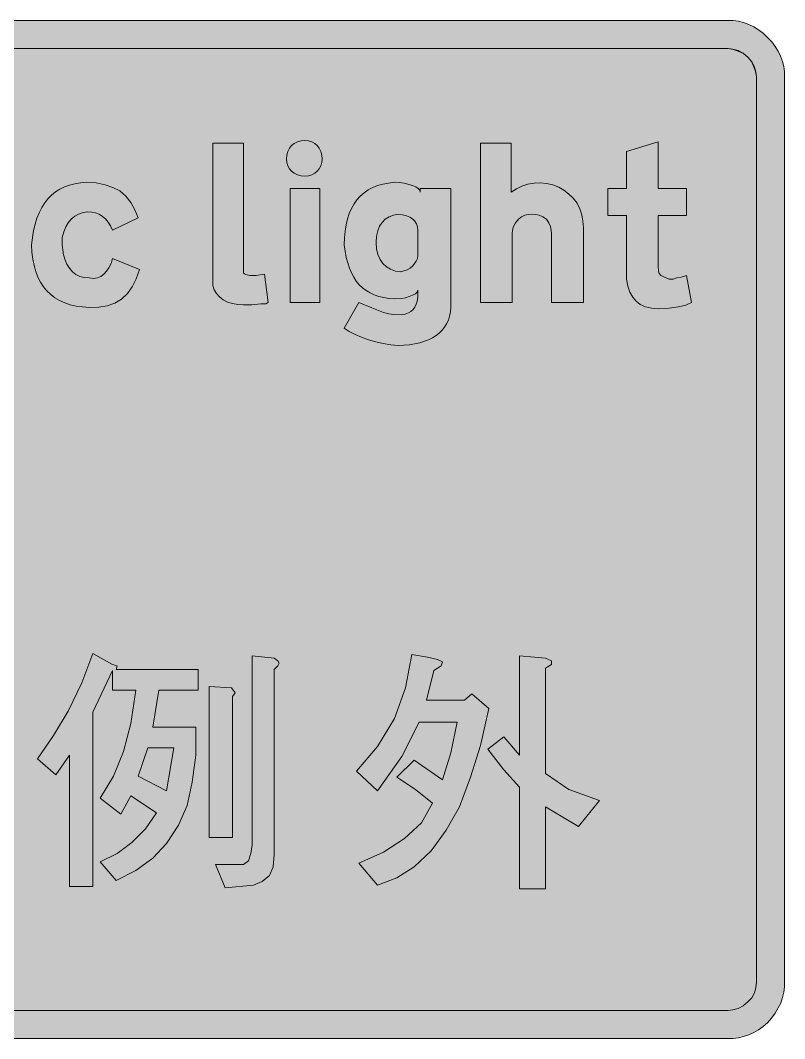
# Model space of a CAD drawing. Header units: metres. Extents: x 16 to 553, y 12 to 261.
# Drawn here: x 365.8 to 552.7, y 12.4 to 261.4 of the extents above; entities that cross this region are included whole.
import ezdxf

# ---------------------------------------------------------------- set-up
doc = ezdxf.new("R2010")
doc.units = ezdxf.units.M
doc.layers.add('FILL_BLACK_000000', color=7, linetype='Continuous', true_color=0x000000)
doc.layers.add('FILL_WHITE_FFFFFF', color=7, linetype='Continuous', true_color=0xffffff)

msp = doc.modelspace()

# ---------------------------------------------------------------- hatches: boundary and pattern name
at = {"layer": 'FILL_BLACK_000000', "true_color": 0x000000}
h = msp.add_hatch(color=7, dxfattribs=at)
h.dxf.hatch_style = 1
h.paths.add_polyline_path([(552.63, 25.04), (552.46, 23.78), (552.18, 22.47), (551.79, 21.12), (550.36, 18.61), (549.51, 17.45), (548.49, 16.32), (547.44, 15.38), (546.31, 14.57), (545.14, 13.9), (543.92, 13.36), (542.67, 12.94), (541.4, 12.65), (540.14, 12.48), (538.89, 12.42), (30.09, 12.42), (28.84, 12.48), (27.58, 12.65), (26.31, 12.94), (25.06, 13.36), (23.84, 13.9), (22.66, 14.57), (21.54, 15.38), (20.49, 16.32), (19.53, 17.47), (18.69, 18.67), (17.97, 19.9), (17.38, 21.16), (16.91, 22.43), (16.57, 23.7), (16.36, 24.97), (16.29, 26.22), (16.29, 247.62), (16.36, 248.87), (16.57, 250.13), (16.91, 251.4), (17.38, 252.64), (17.97, 253.87), (18.69, 255.04), (19.53, 256.17), (20.49, 257.22), (21.54, 258.26), (22.66, 259.14), (23.84, 259.87), (25.06, 260.44), (26.31, 260.88), (27.58, 261.19), (28.84, 261.36), (30.09, 261.42), (538.89, 261.42), (540.14, 261.36), (541.4, 261.19), (542.67, 260.88), (543.92, 260.44), (545.14, 259.87), (546.31, 259.14), (547.44, 258.26), (548.49, 257.22), (549.53, 256.17), (550.41, 255.04), (551.14, 253.87), (551.71, 252.64), (552.15, 251.4), (552.46, 250.13), (552.63, 248.87), (552.69, 247.62), (552.69, 26.22), (552.63, 25.04)])
h.paths.add_polyline_path([(545.3, 250.02), (544.65, 251.25), (543.69, 252.42), (542.6, 253.28), (541.29, 253.92), (540.09, 254.33), (538.89, 254.52), (30.09, 254.52), (28.92, 254.4), (27.69, 254.03), (26.46, 253.38), (25.29, 252.42), (24.33, 251.25), (23.68, 250.02), (23.31, 248.79), (23.19, 247.62), (23.19, 26.22), (23.31, 24.88), (23.68, 23.59), (24.33, 22.42), (25.29, 21.42), (26.46, 20.46), (27.69, 19.81), (28.92, 19.44), (30.09, 19.32), (538.89, 19.32), (540.06, 19.44), (541.29, 19.81), (542.52, 20.46), (543.69, 21.42), (544.65, 22.42), (545.3, 23.59), (545.67, 24.88), (545.79, 26.22), (545.79, 247.62), (545.67, 248.79), (545.3, 250.02)], flags=16)
h = msp.add_hatch(color=7, dxfattribs=at)
h.dxf.hatch_style = 1
h.paths.add_polyline_path([(439.51, 226.65), (439.27, 225.85), (438.89, 225.14), (438.39, 224.52), (437.77, 224.02), (437.06, 223.64), (436.26, 223.4), (435.39, 223.32), (434.42, 223.4), (433.55, 223.64), (432.78, 224.02), (432.13, 224.52), (431.6, 225.14), (431.21, 225.85), (430.97, 226.65), (430.89, 227.52), (430.97, 228.49), (431.21, 229.36), (431.6, 230.13), (432.13, 230.78), (432.78, 231.31), (433.55, 231.7), (434.42, 231.94), (435.39, 232.02), (436.26, 231.94), (437.06, 231.7), (437.77, 231.31), (438.39, 230.78), (438.89, 230.13), (439.27, 229.36), (439.51, 228.49), (439.59, 227.52), (439.51, 226.65)])
h = msp.add_hatch(color=7, dxfattribs=at)
h.dxf.hatch_style = 1
h.paths.add_polyline_path([(528.69, 220.32), (528.69, 213.72), (521.79, 213.72), (521.79, 201.42), (521.87, 200.11), (522.04, 199.52), (522.39, 199.02), (524.49, 198.12), (525.39, 198.16), (526.29, 198.42), (527.38, 198.61), (528.69, 199.02), (529.89, 192.42), (528.54, 191.81), (526.74, 191.33), (524.49, 191.03), (521.79, 190.92), (520.1, 191.03), (518.64, 191.37), (517.4, 191.93), (516.39, 192.72), (515.55, 193.73), (514.85, 194.97), (514.32, 196.43), (513.99, 198.12), (513.99, 213.72), (509.49, 213.72), (509.49, 220.32), (513.99, 220.32), (513.99, 229.32), (521.79, 231.72), (521.79, 220.32), (528.69, 220.32)])
h = msp.add_hatch(color=7, dxfattribs=at)
h.dxf.hatch_style = 1
h.paths.add_polyline_path([(420.39, 200.82), (420.39, 199.92), (420.39, 199.62), (420.57, 199.41), (420.89, 199.24), (421.93, 199.02), (423.47, 199.03), (425.49, 199.32), (426.39, 192.42), (426.2, 192.38), (425.79, 192.12), (424.59, 192.12), (422.38, 191.86), (420.39, 191.82), (418.97, 191.9), (417.66, 192.15), (416.46, 192.55), (415.4, 193.09), (414.5, 193.78), (413.77, 194.6), (413.22, 195.55), (412.89, 196.62), (412.89, 197.82), (412.89, 198.42), (412.89, 198.72), (412.89, 231.42), (420.39, 231.42), (420.39, 200.82)])
h = msp.add_hatch(color=7, dxfattribs=at)
h.dxf.hatch_style = 1
h.paths.add_polyline_path([(487.08, 220.23), (488.46, 220.87), (489.91, 221.33), (491.42, 221.59), (492.94, 221.66), (494.48, 221.53), (496, 221.18), (497.49, 220.62), (498.66, 219.88), (499.85, 219.01), (500.99, 217.96), (501.99, 216.72), (502.6, 215.32), (503.08, 213.83), (503.38, 212.29), (503.49, 210.72), (503.49, 192.42), (495.69, 192.42), (495.69, 209.22), (495.63, 210.12), (495.43, 211.02), (495.06, 211.92), (494.49, 212.82), (493.59, 213.39), (492.69, 213.76), (491.79, 213.96), (490.89, 214.02), (489.99, 213.96), (489.13, 213.76), (488.32, 213.39), (487.59, 212.82), (486.88, 211.92), (486.39, 211.02), (486.13, 210.12), (486.09, 209.22), (486.09, 192.42), (478.29, 192.42), (478.29, 231.42), (485.79, 231.42), (485.79, 219.42), (487.08, 220.23)])
h = msp.add_hatch(color=7, dxfattribs=at)
h.dxf.hatch_style = 1
h.paths.add_polyline_path([(384.35, 221.66), (386.49, 221.22), (388.4, 220.55), (390.09, 219.72), (391.55, 218.44), (392.79, 216.87), (393.8, 215.08), (394.59, 213.12), (388.29, 210.12), (387.8, 211.17), (387.23, 212.09), (386.58, 212.86), (385.85, 213.49), (385.06, 213.99), (384.2, 214.34), (383.27, 214.55), (382.29, 214.62), (381.11, 214.42), (380.04, 214.06), (379.08, 213.52), (378.24, 212.82), (377.51, 211.95), (376.89, 210.91), (376.38, 209.7), (375.99, 208.32), (375.99, 206.52), (376.29, 204.72), (376.29, 204.42), (376.68, 203.04), (377.19, 201.84), (377.81, 200.81), (378.54, 199.96), (379.38, 199.29), (380.34, 198.81), (381.41, 198.52), (382.59, 198.42), (383.66, 198.31), (384.62, 198.42), (385.46, 198.76), (386.19, 199.32), (386.86, 200.06), (387.46, 200.93), (387.96, 201.98), (388.29, 203.22), (394.89, 200.52), (394.12, 198.21), (393.14, 196.24), (391.95, 194.6), (390.54, 193.28), (388.91, 192.29), (387.04, 191.62), (384.94, 191.26), (382.59, 191.22), (380.95, 191.33), (379.41, 191.56), (377.97, 191.89), (376.63, 192.34), (375.39, 192.91), (374.25, 193.58), (373.21, 194.37), (372.28, 195.27), (371.44, 196.28), (370.71, 197.41), (370.08, 198.64), (369.55, 199.99), (369.13, 201.46), (368.81, 203.03), (368.6, 204.72), (368.49, 206.52), (369, 210.01), (369.38, 211.58), (369.84, 213.04), (370.39, 214.39), (371.02, 215.63), (371.74, 216.76), (372.54, 217.77), (373.43, 218.67), (374.4, 219.46), (375.45, 220.13), (376.59, 220.69), (377.81, 221.14), (379.12, 221.48), (380.51, 221.71), (381.99, 221.82), (384.35, 221.66)])
h = msp.add_hatch(color=7, dxfattribs=at)
h.dxf.hatch_style = 1
h.paths.add_polyline_path([(470.77, 189.1), (470.46, 188.13), (470.04, 187.24), (469.54, 186.4), (468.93, 185.64), (468.24, 184.95), (467.45, 184.32), (466.58, 183.76), (465.62, 183.28), (463.45, 182.53), (460.97, 182.07), (458.19, 181.92), (456.37, 182.1), (454.52, 182.41), (452.7, 182.83), (450.91, 183.34), (449.22, 183.95), (447.64, 184.62), (446.22, 185.35), (444.99, 186.12), (448.59, 192.42), (451.7, 191.11), (454.59, 190.02), (455.88, 189.67), (457.07, 189.49), (459.09, 189.42), (459.93, 189.59), (460.67, 189.87), (461.3, 190.25), (461.83, 190.73), (462.26, 191.32), (462.59, 191.99), (462.83, 192.76), (462.99, 193.62), (462.99, 195.42), (462.83, 194.97), (462.39, 194.56), (461.72, 194.2), (460.89, 193.92), (459.99, 193.57), (459.09, 193.39), (457.29, 193.32), (455.93, 193.42), (454.65, 193.62), (453.45, 193.9), (452.33, 194.29), (451.3, 194.76), (450.34, 195.33), (449.46, 196), (448.66, 196.77), (447.94, 197.63), (447.3, 198.6), (446.73, 199.66), (446.24, 200.83), (445.47, 203.47), (444.99, 206.52), (445.04, 208.27), (445.19, 209.91), (445.43, 211.45), (445.77, 212.88), (446.21, 214.2), (446.75, 215.42), (447.38, 216.54), (448.1, 217.54), (448.92, 218.45), (449.84, 219.25), (450.85, 219.94), (451.95, 220.53), (453.15, 221.01), (454.44, 221.38), (455.82, 221.65), (457.29, 221.82), (458.51, 221.77), (459.67, 221.61), (461.68, 221.07), (462.47, 220.71), (463.07, 220.3), (463.45, 219.87), (463.59, 219.42), (463.59, 220.32), (471.09, 220.32), (471.09, 191.22), (470.98, 190.13), (470.77, 189.1)])
h.paths.add_polyline_path([(462.66, 211.7), (462.26, 212.33), (461.71, 212.86), (461.03, 213.29), (460.21, 213.62), (459.26, 213.86), (458.19, 214.02), (457.01, 213.81), (455.95, 213.41), (455.03, 212.81), (454.25, 212.03), (453.63, 211.07), (453.17, 209.93), (452.89, 208.61), (452.79, 207.12), (452.9, 205.53), (453.22, 204.14), (453.74, 202.94), (454.44, 201.94), (455.31, 201.14), (456.33, 200.54), (457.5, 200.13), (458.79, 199.92), (460.4, 200.44), (461.11, 200.85), (461.79, 201.42), (462.61, 202.51), (462.89, 203.15), (462.99, 203.82), (462.99, 210.12), (462.91, 210.96), (462.66, 211.7)], flags=16)
h = msp.add_hatch(color=7, dxfattribs=at)
h.dxf.hatch_style = 1
h.paths.add_polyline_path([(431.79, 192.42), (431.79, 220.32), (438.99, 220.32), (438.99, 192.42), (431.79, 192.42)])
h = msp.add_hatch(color=7, dxfattribs=at)
h.dxf.hatch_style = 1
h.paths.add_polyline_path([(377.49, 92.52), (380.79, 99.42), (383.49, 106.62), (388.29, 103.92), (389.49, 103.62), (389.19, 102.72), (409.29, 102.72), (409.29, 97.62), (399.69, 97.62), (398.19, 88.62), (408.69, 88.62), (408.69, 81.72), (407.79, 75.12), (406.59, 69.42), (404.49, 64.62), (401.49, 60.12), (398.19, 56.52), (393.99, 53.52), (389.19, 51.12), (385.29, 55.62), (389.49, 57.72), (393.09, 60.42), (396.39, 63.72), (399.09, 67.62), (392.79, 71.82), (390.39, 67.32), (385.29, 71.22), (388.59, 76.62), (390.99, 82.62), (392.79, 89.52), (393.99, 97.62), (388.29, 97.62), (388.29, 102.42), (383.49, 92.22), (383.49, 49.62), (377.79, 49.62), (377.79, 81.72), (374.49, 76.92), (369.99, 80.82), (373.89, 86.52), (377.49, 92.52)])
h.paths.add_polyline_path([(401.49, 73.02), (403.29, 83.52), (396.99, 83.52), (394.59, 76.62), (401.49, 73.02)], flags=16)
h = msp.add_hatch(color=7, dxfattribs=at)
h.dxf.hatch_style = 1
h.paths.add_polyline_path([(427.89, 105.42), (428.79, 104.82), (429.09, 104.22), (428.79, 103.62), (427.89, 102.72), (427.89, 57.42), (427.59, 54.42), (426.69, 52.32), (424.89, 50.82), (422.79, 49.92), (415.89, 49.32), (413.49, 55.02), (418.89, 55.02), (420.39, 55.02), (421.59, 55.92), (422.19, 57.72), (422.49, 59.82), (422.49, 106.02), (427.89, 105.42)])
h = msp.add_hatch(color=7, dxfattribs=at)
h.dxf.hatch_style = 1
h.paths.add_polyline_path([(467.79, 105.12), (468.99, 104.52), (468.69, 103.62), (466.89, 102.42), (465.09, 95.22), (474.39, 95.22), (476.19, 96.72), (480.39, 93.12), (478.29, 84.12), (475.89, 76.32), (473.19, 69.12), (469.89, 63.42), (466.29, 58.32), (462.09, 54.42), (457.89, 51.72), (453.09, 49.92), (448.59, 55.32), (454.59, 58.02), (459.69, 61.32), (463.89, 65.22), (466.59, 70.02), (462.39, 73.32), (457.89, 76.32), (462.09, 80.52), (468.99, 75.72), (471.09, 82.32), (472.59, 89.82), (463.29, 89.82), (459.09, 81.42), (453.09, 73.02), (447.99, 77.82), (453.09, 83.82), (457.29, 90.72), (459.99, 98.22), (461.49, 106.32), (465.39, 105.72), (467.79, 105.12)])
h = msp.add_hatch(color=7, dxfattribs=at)
h.dxf.hatch_style = 1
h.paths.add_polyline_path([(494.19, 105.42), (495.69, 104.82), (495.69, 103.92), (494.19, 103.02), (494.19, 77.22), (499.89, 73.32), (507.39, 70.62), (502.29, 64.32), (494.19, 69.12), (494.19, 49.02), (487.89, 49.02), (487.89, 73.92), (483.99, 78.12), (480.09, 83.22), (483.99, 86.22), (487.89, 81.72), (487.89, 106.02), (491.49, 105.72), (494.19, 105.42)])
h = msp.add_hatch(color=7, dxfattribs=at)
h.dxf.hatch_style = 1
h.paths.add_polyline_path([(417.39, 98.22), (418.29, 97.02), (417.69, 96.12), (417.69, 61.62), (411.99, 61.62), (411.99, 98.52), (417.39, 98.22)])
at = {"layer": 'FILL_WHITE_FFFFFF', "true_color": 0xffffff}
h = msp.add_hatch(color=7, dxfattribs=at)
h.dxf.hatch_style = 1
h.paths.add_polyline_path([(540.06, 254.4), (541.29, 254.03), (542.52, 253.38), (543.69, 252.42), (544.55, 251.33), (545.19, 250.02), (545.6, 248.93), (545.79, 247.62), (545.79, 26.22), (545.67, 24.88), (545.3, 23.59), (544.65, 22.42), (543.69, 21.42), (542.52, 20.46), (541.29, 19.81), (540.06, 19.44), (538.89, 19.32), (30.09, 19.32), (28.92, 19.44), (27.69, 19.81), (26.46, 20.46), (25.29, 21.42), (24.33, 22.42), (23.68, 23.59), (23.31, 24.88), (23.19, 26.22), (23.19, 247.62), (23.31, 248.79), (23.68, 250.02), (24.33, 251.25), (25.29, 252.42), (26.46, 253.38), (27.69, 254.03), (28.92, 254.4), (30.09, 254.52), (538.89, 254.52), (540.06, 254.4)])

# ---------------------------------------------------------------- linework, layer by layer
at = {"layer": 'FILL_BLACK_000000', "lineweight": 0, "true_color": 0x000000}
for points in [[(30.09, 261.42), (538.89, 261.42), (540.14, 261.36), (541.4, 261.19), (542.67, 260.88), (543.92, 260.44), (545.14, 259.87), (546.31, 259.14), (547.44, 258.26), (548.49, 257.22), (549.53, 256.17), (550.41, 255.04), (551.14, 253.87), (551.71, 252.64), (552.15, 251.4), (552.46, 250.13), (552.63, 248.87), (552.69, 247.62), (552.69, 26.22), (552.63, 25.04), (552.46, 23.78), (552.18, 22.47), (551.79, 21.12), (550.36, 18.61), (549.51, 17.45), (548.49, 16.32), (547.44, 15.38), (546.31, 14.57), (545.14, 13.9), (543.92, 13.36), (542.67, 12.94), (541.4, 12.65), (540.14, 12.48), (538.89, 12.42), (30.09, 12.42)], [(30.09, 19.32), (538.89, 19.32), (540.06, 19.44), (541.29, 19.81), (542.52, 20.46), (543.69, 21.42), (544.65, 22.42), (545.3, 23.59), (545.67, 24.88), (545.79, 26.22), (545.79, 247.62), (545.67, 248.79), (545.3, 250.02), (544.65, 251.25), (543.69, 252.42), (542.6, 253.28), (541.29, 253.92), (540.09, 254.33), (538.89, 254.52), (30.09, 254.52)]]:
    msp.add_lwpolyline(points, dxfattribs=at)
for points in [[(439.51, 226.65), (439.27, 225.85), (438.89, 225.14), (438.39, 224.52), (437.77, 224.02), (437.06, 223.64), (436.26, 223.4), (435.39, 223.32), (434.42, 223.4), (433.55, 223.64), (432.78, 224.02), (432.13, 224.52), (431.6, 225.14), (431.21, 225.85), (430.97, 226.65), (430.89, 227.52), (430.97, 228.49), (431.21, 229.36), (431.6, 230.13), (432.13, 230.78), (432.78, 231.31), (433.55, 231.7), (434.42, 231.94), (435.39, 232.02), (436.26, 231.94), (437.06, 231.7), (437.77, 231.31), (438.39, 230.78), (438.89, 230.13), (439.27, 229.36), (439.51, 228.49), (439.59, 227.52)], [(528.69, 220.32), (528.69, 213.72), (521.79, 213.72), (521.79, 201.42), (521.87, 200.11), (522.04, 199.52), (522.39, 199.02), (524.49, 198.12), (525.39, 198.16), (526.29, 198.42), (527.38, 198.61), (528.69, 199.02), (529.89, 192.42), (528.54, 191.81), (526.74, 191.33), (524.49, 191.03), (521.79, 190.92), (520.1, 191.03), (518.64, 191.37), (517.4, 191.93), (516.39, 192.72), (515.55, 193.73), (514.85, 194.97), (514.32, 196.43), (513.99, 198.12), (513.99, 213.72), (509.49, 213.72), (509.49, 220.32), (513.99, 220.32), (513.99, 229.32), (521.79, 231.72), (521.79, 220.32)], [(420.39, 200.82), (420.39, 199.92), (420.39, 199.62), (420.57, 199.41), (420.89, 199.24), (421.93, 199.02), (423.47, 199.03), (425.49, 199.32), (426.39, 192.42), (426.2, 192.38), (425.79, 192.12), (424.59, 192.12), (422.38, 191.86), (420.39, 191.82), (418.97, 191.9), (417.66, 192.15), (416.46, 192.55), (415.4, 193.09), (414.5, 193.78), (413.77, 194.6), (413.22, 195.55), (412.89, 196.62), (412.89, 197.82), (412.89, 198.42), (412.89, 198.72), (412.89, 231.42), (420.39, 231.42)], [(487.08, 220.23), (488.46, 220.87), (489.91, 221.33), (491.42, 221.59), (492.94, 221.66), (494.48, 221.53), (496, 221.18), (497.49, 220.62), (498.66, 219.88), (499.85, 219.01), (500.99, 217.96), (501.99, 216.72), (502.6, 215.32), (503.08, 213.83), (503.38, 212.29), (503.49, 210.72), (503.49, 192.42), (495.69, 192.42), (495.69, 209.22), (495.63, 210.12), (495.43, 211.02), (495.06, 211.92), (494.49, 212.82), (493.59, 213.39), (492.69, 213.76), (491.79, 213.96), (490.89, 214.02), (489.99, 213.96), (489.13, 213.76), (488.32, 213.39), (487.59, 212.82), (486.88, 211.92), (486.39, 211.02), (486.13, 210.12), (486.09, 209.22), (486.09, 192.42), (478.29, 192.42), (478.29, 231.42), (485.79, 231.42), (485.79, 219.42)], [(384.35, 221.66), (386.49, 221.22), (388.4, 220.55), (390.09, 219.72), (391.55, 218.44), (392.79, 216.87), (393.8, 215.08), (394.59, 213.12), (388.29, 210.12), (387.8, 211.17), (387.23, 212.09), (386.58, 212.86), (385.85, 213.49), (385.06, 213.99), (384.2, 214.34), (383.27, 214.55), (382.29, 214.62), (381.11, 214.42), (380.04, 214.06), (379.08, 213.52), (378.24, 212.82), (377.51, 211.95), (376.89, 210.91), (376.38, 209.7), (375.99, 208.32), (375.99, 206.52), (376.29, 204.72), (376.29, 204.42), (376.68, 203.04), (377.19, 201.84), (377.81, 200.81), (378.54, 199.96), (379.38, 199.29), (380.34, 198.81), (381.41, 198.52), (382.59, 198.42), (383.66, 198.31), (384.62, 198.42), (385.46, 198.76), (386.19, 199.32), (386.86, 200.06), (387.46, 200.93), (387.96, 201.98), (388.29, 203.22), (394.89, 200.52), (394.12, 198.21), (393.14, 196.24), (391.95, 194.6), (390.54, 193.28), (388.91, 192.29), (387.04, 191.62), (384.94, 191.26), (382.59, 191.22), (380.95, 191.33), (379.41, 191.56), (377.97, 191.89), (376.63, 192.34), (375.39, 192.91), (374.25, 193.58), (373.21, 194.37), (372.28, 195.27), (371.44, 196.28), (370.71, 197.41), (370.08, 198.64), (369.55, 199.99), (369.13, 201.46), (368.81, 203.03), (368.6, 204.72), (368.49, 206.52), (369, 210.01), (369.38, 211.58), (369.84, 213.04), (370.39, 214.39), (371.02, 215.63), (371.74, 216.76), (372.54, 217.77), (373.43, 218.67), (374.4, 219.46), (375.45, 220.13), (376.59, 220.69), (377.81, 221.14), (379.12, 221.48), (380.51, 221.71), (381.99, 221.82)], [(470.77, 189.1), (470.46, 188.13), (470.04, 187.24), (469.54, 186.4), (468.93, 185.64), (468.24, 184.95), (467.45, 184.32), (466.58, 183.76), (465.62, 183.28), (463.45, 182.53), (460.97, 182.07), (458.19, 181.92), (456.37, 182.1), (454.52, 182.41), (452.7, 182.83), (450.91, 183.34), (449.22, 183.95), (447.64, 184.62), (446.22, 185.35), (444.99, 186.12), (448.59, 192.42), (451.7, 191.11), (454.59, 190.02), (455.88, 189.67), (457.07, 189.49), (459.09, 189.42), (459.93, 189.59), (460.67, 189.87), (461.3, 190.25), (461.83, 190.73), (462.26, 191.32), (462.59, 191.99), (462.83, 192.76), (462.99, 193.62), (462.99, 195.42), (462.83, 194.97), (462.39, 194.56), (461.72, 194.2), (460.89, 193.92), (459.99, 193.57), (459.09, 193.39), (457.29, 193.32), (455.93, 193.42), (454.65, 193.62), (453.45, 193.9), (452.33, 194.29), (451.3, 194.76), (450.34, 195.33), (449.46, 196), (448.66, 196.77), (447.94, 197.63), (447.3, 198.6), (446.73, 199.66), (446.24, 200.83), (445.47, 203.47), (444.99, 206.52), (445.04, 208.27), (445.19, 209.91), (445.43, 211.45), (445.77, 212.88), (446.21, 214.2), (446.75, 215.42), (447.38, 216.54), (448.1, 217.54), (448.92, 218.45), (449.84, 219.25), (450.85, 219.94), (451.95, 220.53), (453.15, 221.01), (454.44, 221.38), (455.82, 221.65), (457.29, 221.82), (458.51, 221.77), (459.67, 221.61), (461.68, 221.07), (462.47, 220.71), (463.07, 220.3), (463.45, 219.87), (463.59, 219.42), (463.59, 220.32), (471.09, 220.32), (471.09, 191.22), (470.98, 190.13)], [(431.79, 192.42), (431.79, 220.32), (438.99, 220.32), (438.99, 192.42)], [(462.66, 211.7), (462.26, 212.33), (461.71, 212.86), (461.03, 213.29), (460.21, 213.62), (459.26, 213.86), (458.19, 214.02), (457.01, 213.81), (455.95, 213.41), (455.03, 212.81), (454.25, 212.03), (453.63, 211.07), (453.17, 209.93), (452.89, 208.61), (452.79, 207.12), (452.9, 205.53), (453.22, 204.14), (453.74, 202.94), (454.44, 201.94), (455.31, 201.14), (456.33, 200.54), (457.5, 200.13), (458.79, 199.92), (460.4, 200.44), (461.11, 200.85), (461.79, 201.42), (462.61, 202.51), (462.89, 203.15), (462.99, 203.82), (462.99, 210.12), (462.91, 210.96)], [(377.49, 92.52), (380.79, 99.42), (383.49, 106.62), (388.29, 103.92), (389.49, 103.62), (389.19, 102.72), (409.29, 102.72), (409.29, 97.62), (399.69, 97.62), (398.19, 88.62), (408.69, 88.62), (408.69, 81.72), (407.79, 75.12), (406.59, 69.42), (404.49, 64.62), (401.49, 60.12), (398.19, 56.52), (393.99, 53.52), (389.19, 51.12), (385.29, 55.62), (389.49, 57.72), (393.09, 60.42), (396.39, 63.72), (399.09, 67.62), (392.79, 71.82), (390.39, 67.32), (385.29, 71.22), (388.59, 76.62), (390.99, 82.62), (392.79, 89.52), (393.99, 97.62), (388.29, 97.62), (388.29, 102.42), (383.49, 92.22), (383.49, 49.62), (377.79, 49.62), (377.79, 81.72), (374.49, 76.92), (369.99, 80.82), (373.89, 86.52)], [(427.89, 105.42), (428.79, 104.82), (429.09, 104.22), (428.79, 103.62), (427.89, 102.72), (427.89, 57.42), (427.59, 54.42), (426.69, 52.32), (424.89, 50.82), (422.79, 49.92), (415.89, 49.32), (413.49, 55.02), (418.89, 55.02), (420.39, 55.02), (421.59, 55.92), (422.19, 57.72), (422.49, 59.82), (422.49, 106.02)], [(467.79, 105.12), (468.99, 104.52), (468.69, 103.62), (466.89, 102.42), (465.09, 95.22), (474.39, 95.22), (476.19, 96.72), (480.39, 93.12), (478.29, 84.12), (475.89, 76.32), (473.19, 69.12), (469.89, 63.42), (466.29, 58.32), (462.09, 54.42), (457.89, 51.72), (453.09, 49.92), (448.59, 55.32), (454.59, 58.02), (459.69, 61.32), (463.89, 65.22), (466.59, 70.02), (462.39, 73.32), (457.89, 76.32), (462.09, 80.52), (468.99, 75.72), (471.09, 82.32), (472.59, 89.82), (463.29, 89.82), (459.09, 81.42), (453.09, 73.02), (447.99, 77.82), (453.09, 83.82), (457.29, 90.72), (459.99, 98.22), (461.49, 106.32), (465.39, 105.72)], [(494.19, 105.42), (495.69, 104.82), (495.69, 103.92), (494.19, 103.02), (494.19, 77.22), (499.89, 73.32), (507.39, 70.62), (502.29, 64.32), (494.19, 69.12), (494.19, 49.02), (487.89, 49.02), (487.89, 73.92), (483.99, 78.12), (480.09, 83.22), (483.99, 86.22), (487.89, 81.72), (487.89, 106.02), (491.49, 105.72)], [(417.39, 98.22), (418.29, 97.02), (417.69, 96.12), (417.69, 61.62), (411.99, 61.62), (411.99, 98.52)], [(401.49, 73.02), (403.29, 83.52), (396.99, 83.52), (394.59, 76.62)]]:
    msp.add_lwpolyline(points, close=True, dxfattribs=at)
at = {"layer": 'FILL_WHITE_FFFFFF', "lineweight": 0, "true_color": 0xffffff}
msp.add_lwpolyline([(30.09, 254.52), (538.89, 254.52), (540.06, 254.4), (541.29, 254.03), (542.52, 253.38), (543.69, 252.42), (544.55, 251.33), (545.19, 250.02), (545.6, 248.93), (545.79, 247.62), (545.79, 26.22), (545.67, 24.88), (545.3, 23.59), (544.65, 22.42), (543.69, 21.42), (542.52, 20.46), (541.29, 19.81), (540.06, 19.44), (538.89, 19.32), (30.09, 19.32)], dxfattribs=at)

doc.saveas('drawing.dxf')
